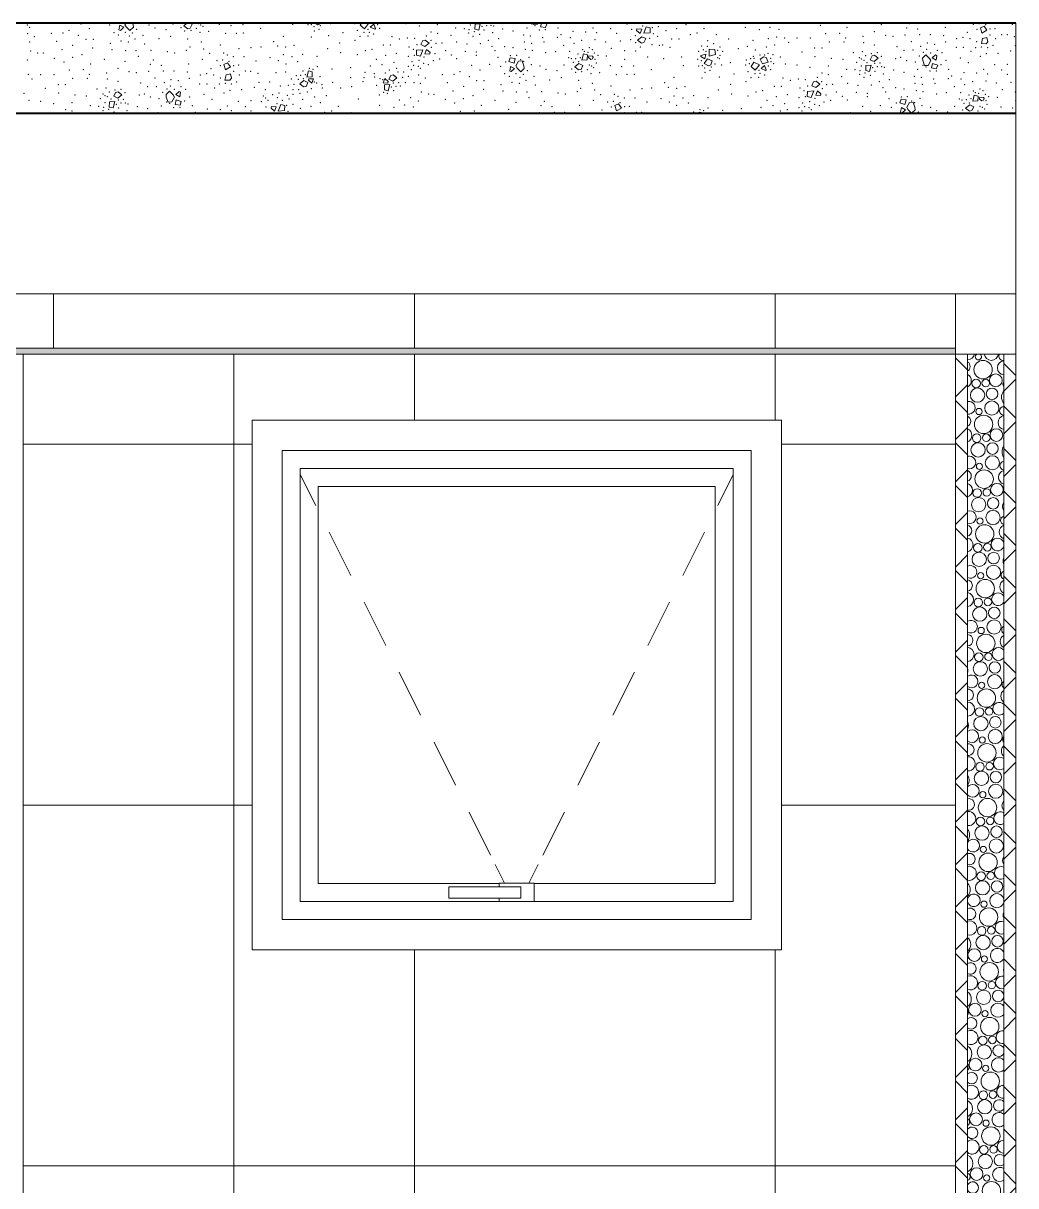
# Model space of a CAD drawing. Header units: metres. Extents: x -1.4 to 64, y -2.2 to 1.7.
# Drawn here: x 19.855 to 21.506, y -0.219 to 1.713 of the extents above; entities that cross this region are included whole.
import ezdxf

# ---------------------------------------------------------------- set-up
doc = ezdxf.new("R2010")
doc.units = ezdxf.units.M
doc.header["$MEASUREMENT"] = 0
for name, color, linetype in [('FORRO.EXEC', 7, 'Continuous'), ('LAJES.EST', 7, 'Continuous'), ('PAREDE CONSTRUIR', 7, 'Continuous')]:
    doc.layers.add(name, color=color, linetype=linetype)
for name, color, linetype, lineweight in [('FORRO.EXEC_Caneta_No__241', 7, 'Continuous', 13), ('LAJES.EST_Caneta_No__1', 7, 'Continuous', 40), ('LAJES.EST_Caneta_No__241', 7, 'Continuous', 13), ('PAREDE CONSTRUIR_Caneta_No__241', 7, 'Continuous', 13), ('PAREDE CONSTRUIR_Caneta_No__83', 84, 'Continuous', 0)]:
    doc.layers.add(name, color=color, linetype=linetype, lineweight=lineweight)
for name, color, linetype, lineweight, true_color in [('Janelas Archicad_Caneta_No__9', 7, 'Continuous', 9, 0x020202), ('Janelas Archicad_Caneta_No__97', 7, 'Continuous', 13, 0x6b6b6b), ('LAJES.EST_Caneta_No__97', 7, 'Continuous', 13, 0x6b6b6b), ('PAREDE CONSTRUIR_Caneta_No__96', 7, 'Continuous', 0, 0xb6b6b6), ('PAREDE CONSTRUIR_Caneta_No__97', 7, 'Continuous', 13, 0x6b6b6b)]:
    doc.layers.add(name, color=color, linetype=linetype, lineweight=lineweight, true_color=true_color)
pattern_1 = [(45, (80.26927, -1.986855), (-0.03535534, 0.03535534), []), (135, (80.26927, -1.986855), (0.03535534, 0.03535534), [])]

# ---------------------------------------------------------------- blocks, each defined once
blk = doc.blocks.new('*X62', base_point=(80.2693, -1.9869))
at = {"layer": 'LAJES.EST_Caneta_No__241', "color": 7, "linetype": 'Continuous', "lineweight": 13}
for p, q in [((20.0144, 1.7023), (20.0158, 1.7101)), ((20.0169, 1.7013), (20.0144, 1.7023)), ((20.0158, 1.7101), (20.0224, 1.7064)), ((20.0224, 1.7064), (20.0169, 1.7013)), ((20.0259, 1.7131), (20.0245, 1.7107)), ((20.0267, 1.7072), (20.0245, 1.7107)), ((20.0328, 1.7009), (20.0267, 1.7072)), ((20.0386, 1.7065), (20.0328, 1.7009)), ((20.0381, 1.7107), (20.0372, 1.7131)), ((20.0381, 1.7107), (20.0386, 1.7065)), ((20.1275, 1.7131), (20.1226, 1.7091)), ((20.1289, 1.7041), (20.1226, 1.7091)), ((20.133, 1.7051), (20.1289, 1.7041)), ((20.1325, 1.7131), (20.136, 1.7115)), ((20.136, 1.7115), (20.133, 1.7051)), ((20.3449, 1.7107), (20.3406, 1.7131)), ((20.3488, 1.7124), (20.3449, 1.7107)), ((20.3491, 1.7131), (20.3488, 1.7124)), ((20.4156, 1.7101), (20.4175, 1.7131)), ((20.4156, 1.7101), (20.4227, 1.7037)), ((20.4296, 1.7127), (20.4227, 1.7037)), ((20.4287, 1.7131), (20.4296, 1.7127)), ((20.4323, 1.7067), (20.4382, 1.7114)), ((20.4399, 1.7034), (20.4323, 1.7067)), ((20.4382, 1.7114), (20.4409, 1.7044)), ((20.4409, 1.7044), (20.4399, 1.7034)), ((20.6063, 1.7031), (20.6066, 1.7115)), ((20.6063, 1.7031), (20.6128, 1.7017)), ((20.6066, 1.7115), (20.6153, 1.712)), ((20.6153, 1.712), (20.6128, 1.7017)), ((20.7033, 1.7131), (20.704, 1.7113)), ((20.704, 1.7113), (20.71, 1.7116)), ((20.71, 1.7116), (20.7109, 1.7131)), ((20.7155, 1.7074), (20.7171, 1.7131)), ((20.7237, 1.706), (20.7155, 1.7074)), ((20.7233, 1.7131), (20.726, 1.7122)), ((20.7237, 1.706), (20.726, 1.7122)), ((20.8752, 1.701), (20.8758, 1.7037)), ((20.881, 1.6963), (20.8752, 1.701)), ((20.8758, 1.7037), (20.8838, 1.7033)), ((20.8838, 1.7033), (20.881, 1.6963)), ((20.8871, 1.6964), (20.8913, 1.707)), ((20.8978, 1.7056), (20.8913, 1.707)), ((20.8978, 1.7056), (20.8975, 1.6973)), ((21.4528, 1.7082), (21.4467, 1.7054)), ((21.4494, 1.6965), (21.4467, 1.7054)), ((21.4575, 1.7014), (21.4494, 1.6965)), ((21.4528, 1.7082), (21.4575, 1.7014)), ((20.5165, 1.6779), (20.5196, 1.6843)), ((20.5196, 1.6843), (20.5237, 1.6853)), ((20.5237, 1.6853), (20.53, 1.6803)), ((20.8837, 1.6908), (20.8769, 1.6853)), ((20.8833, 1.6803), (20.8769, 1.6853)), ((20.8874, 1.6813), (20.8833, 1.6803)), ((20.8837, 1.6908), (20.8904, 1.6877)), ((20.8975, 1.6973), (20.8871, 1.6964)), ((20.8904, 1.6877), (20.8874, 1.6813)), ((21.4504, 1.6879), (21.4484, 1.6794)), ((21.4504, 1.6879), (21.4577, 1.6894)), ((21.4591, 1.6825), (21.4564, 1.6792)), ((21.4577, 1.6894), (21.4591, 1.6825)), ((20.5091, 1.6599), (20.5094, 1.6682)), ((20.5094, 1.6682), (20.5199, 1.6692)), ((20.5199, 1.6692), (20.5156, 1.6585)), ((20.5232, 1.6747), (20.5165, 1.6779)), ((20.5231, 1.6622), (20.526, 1.6693)), ((20.5311, 1.6619), (20.5231, 1.6622)), ((20.5232, 1.6747), (20.53, 1.6803)), ((20.526, 1.6693), (20.5318, 1.6645)), ((20.5318, 1.6645), (20.5311, 1.6619)), ((20.7842, 1.652), (20.7868, 1.6623)), ((20.7933, 1.6608), (20.7868, 1.6623)), ((20.996, 1.6586), (20.9956, 1.67)), ((21.0051, 1.6695), (20.9956, 1.67)), ((21.0051, 1.6695), (21.0061, 1.6612)), ((21.4564, 1.6792), (21.4484, 1.6794)), ((20.1952, 1.6476), (20.1891, 1.6448)), ((20.1919, 1.6359), (20.1891, 1.6448)), ((20.1952, 1.6476), (20.1999, 1.6408)), ((20.5091, 1.6599), (20.5156, 1.6585)), ((20.6652, 1.6557), (20.6629, 1.6495)), ((20.6714, 1.6466), (20.6629, 1.6495)), ((20.6652, 1.6557), (20.6734, 1.6543)), ((20.6734, 1.6543), (20.6714, 1.6466)), ((20.6789, 1.6501), (20.6743, 1.6421)), ((20.6849, 1.6504), (20.6789, 1.6501)), ((20.6879, 1.6421), (20.6849, 1.6504)), ((20.7792, 1.6461), (20.7724, 1.6405)), ((20.7792, 1.6461), (20.7859, 1.6429)), ((20.7859, 1.6429), (20.7828, 1.6365)), ((20.7929, 1.6525), (20.7842, 1.652)), ((20.7933, 1.6608), (20.7929, 1.6525)), ((20.7951, 1.6562), (20.7958, 1.6588)), ((20.7992, 1.6528), (20.7951, 1.6562)), ((20.7958, 1.6588), (20.8021, 1.6585)), ((20.7992, 1.6528), (20.8019, 1.6539)), ((20.8031, 1.6569), (20.8019, 1.6539)), ((20.8031, 1.6569), (20.8021, 1.6585)), ((20.9819, 1.658), (20.982, 1.6593)), ((20.9884, 1.6542), (20.9819, 1.658)), ((20.982, 1.6593), (20.9901, 1.6616)), ((20.9931, 1.6539), (20.9877, 1.6461)), ((20.9948, 1.6421), (20.9877, 1.6461)), ((20.9901, 1.6616), (20.9884, 1.6542)), ((20.9931, 1.6539), (21.0007, 1.6505)), ((20.9986, 1.6438), (20.9948, 1.6421)), ((21.0061, 1.6612), (20.996, 1.6586)), ((21.0007, 1.6505), (20.9986, 1.6438)), ((21.0654, 1.6415), (21.0699, 1.6486)), ((21.0699, 1.6486), (21.0794, 1.6441)), ((21.0794, 1.6441), (21.0725, 1.6351)), ((21.0808, 1.6534), (21.0867, 1.6574)), ((21.0846, 1.6459), (21.0808, 1.6534)), ((21.0821, 1.6381), (21.088, 1.6428)), ((21.0846, 1.6459), (21.0937, 1.6487)), ((21.0867, 1.6574), (21.0907, 1.6562)), ((21.088, 1.6428), (21.0907, 1.6358)), ((21.0907, 1.6562), (21.0937, 1.6487)), ((21.2561, 1.6345), (21.2565, 1.6429)), ((21.2565, 1.6429), (21.2652, 1.6434)), ((21.2652, 1.6434), (21.2626, 1.6331)), ((21.2635, 1.6525), (21.2666, 1.6589)), ((21.2702, 1.6493), (21.2635, 1.6525)), ((21.2666, 1.6589), (21.2707, 1.6599)), ((21.2702, 1.6493), (21.277, 1.6549)), ((21.2707, 1.6599), (21.277, 1.6549)), ((21.3504, 1.6552), (21.3562, 1.6608)), ((21.3508, 1.651), (21.3504, 1.6552)), ((21.3508, 1.651), (21.3538, 1.6427)), ((21.3538, 1.6427), (21.3598, 1.643)), ((21.3562, 1.6608), (21.3623, 1.6545)), ((21.3598, 1.643), (21.3644, 1.651)), ((21.3623, 1.6545), (21.3644, 1.651)), ((21.3653, 1.6388), (21.3674, 1.6465)), ((21.3665, 1.6554), (21.372, 1.6605)), ((21.3731, 1.6516), (21.3665, 1.6554)), ((21.3674, 1.6465), (21.3758, 1.6436)), ((21.372, 1.6605), (21.3746, 1.6594)), ((21.3746, 1.6594), (21.3731, 1.6516)), ((21.3735, 1.6374), (21.3758, 1.6436)), ((20.1929, 1.6273), (20.1908, 1.6188)), ((20.1999, 1.6408), (20.1919, 1.6359)), ((20.1929, 1.6273), (20.2001, 1.6288)), ((20.2001, 1.6288), (20.2015, 1.6219)), ((20.3269, 1.6237), (20.3295, 1.634)), ((20.3356, 1.6243), (20.3269, 1.6237)), ((20.336, 1.6326), (20.3295, 1.634)), ((20.336, 1.6326), (20.3356, 1.6243)), ((20.4632, 1.6202), (20.4663, 1.6265)), ((20.4663, 1.6265), (20.4704, 1.6276)), ((20.4704, 1.6276), (20.4767, 1.6226)), ((20.6642, 1.6337), (20.6656, 1.6415)), ((20.6667, 1.6327), (20.6642, 1.6337)), ((20.6656, 1.6415), (20.6722, 1.6378)), ((20.6722, 1.6378), (20.6667, 1.6327)), ((20.6765, 1.6386), (20.6743, 1.6421)), ((20.6826, 1.6323), (20.6765, 1.6386)), ((20.6884, 1.6379), (20.6826, 1.6323)), ((20.6879, 1.6421), (20.6884, 1.6379)), ((20.7787, 1.6355), (20.7724, 1.6405)), ((20.7828, 1.6365), (20.7787, 1.6355)), ((21.0654, 1.6415), (21.0725, 1.6351)), ((21.0897, 1.6348), (21.0821, 1.6381)), ((21.0907, 1.6358), (21.0897, 1.6348)), ((21.2561, 1.6345), (21.2626, 1.6331)), ((21.3735, 1.6374), (21.3653, 1.6388)), ((20.1989, 1.6186), (20.1908, 1.6188)), ((20.2015, 1.6219), (20.1989, 1.6186)), ((20.3219, 1.6178), (20.3151, 1.6122)), ((20.3214, 1.6072), (20.3151, 1.6122)), ((20.3255, 1.6082), (20.3214, 1.6072)), ((20.3219, 1.6178), (20.3286, 1.6146)), ((20.3286, 1.6146), (20.3255, 1.6082)), ((20.3295, 1.6184), (20.3302, 1.621)), ((20.3353, 1.6137), (20.3295, 1.6184)), ((20.3302, 1.621), (20.3381, 1.6207)), ((20.3381, 1.6207), (20.3353, 1.6137)), ((20.4537, 1.6141), (20.4565, 1.6211)), ((20.4616, 1.6137), (20.4537, 1.6141)), ((20.4558, 1.6022), (20.4562, 1.6105)), ((20.4562, 1.6105), (20.4649, 1.6111)), ((20.4565, 1.6211), (20.4623, 1.6164)), ((20.4623, 1.6164), (20.4616, 1.6137)), ((20.4649, 1.6111), (20.4623, 1.6008)), ((20.4699, 1.617), (20.4632, 1.6202)), ((20.4699, 1.617), (20.4767, 1.6226)), ((21.1663, 1.6093), (21.1694, 1.6157)), ((21.173, 1.6061), (21.1663, 1.6093)), ((21.1694, 1.6157), (21.1735, 1.6167)), ((21.173, 1.6061), (21.1798, 1.6117)), ((21.1735, 1.6167), (21.1798, 1.6117)), ((20.0059, 1.5919), (20.009, 1.5983)), ((20.0126, 1.5887), (20.0059, 1.5919)), ((20.009, 1.5983), (20.0131, 1.5993)), ((20.0126, 1.5887), (20.0194, 1.5943)), ((20.0131, 1.5993), (20.0194, 1.5943)), ((20.0928, 1.5946), (20.0986, 1.6002)), ((20.0932, 1.5905), (20.0928, 1.5946)), ((20.0932, 1.5905), (20.0962, 1.5821)), ((20.0986, 1.6002), (20.1047, 1.5939)), ((20.1022, 1.5824), (20.1068, 1.5904)), ((20.1047, 1.5939), (20.1068, 1.5904)), ((20.1077, 1.5782), (20.1098, 1.5859)), ((20.109, 1.5948), (20.1145, 1.5999)), ((20.1155, 1.591), (20.109, 1.5948)), ((20.1098, 1.5859), (20.1182, 1.583)), ((20.1145, 1.5999), (20.117, 1.5988)), ((20.117, 1.5988), (20.1155, 1.591)), ((20.4558, 1.6022), (20.4623, 1.6008)), ((21.1589, 1.5913), (21.1592, 1.5996)), ((21.1589, 1.5913), (21.1654, 1.5899)), ((21.1592, 1.5996), (21.1697, 1.6006)), ((21.1697, 1.6006), (21.1654, 1.5899)), ((21.173, 1.5936), (21.1758, 1.6007)), ((21.1809, 1.5933), (21.173, 1.5936)), ((21.1758, 1.6007), (21.1816, 1.5959)), ((21.1816, 1.5959), (21.1809, 1.5933)), ((21.315, 1.5871), (21.3128, 1.5809)), ((21.315, 1.5871), (21.3232, 1.5857)), ((21.3232, 1.5857), (21.3212, 1.578)), ((21.434, 1.5834), (21.4366, 1.5937)), ((21.4431, 1.5922), (21.4366, 1.5937)), ((21.4431, 1.5922), (21.4427, 1.5839)), ((21.4449, 1.5876), (21.4456, 1.5902)), ((21.449, 1.5842), (21.4449, 1.5876)), ((21.4456, 1.5902), (21.4519, 1.5899)), ((21.449, 1.5842), (21.4517, 1.5853)), ((21.453, 1.5883), (21.4517, 1.5853)), ((21.453, 1.5883), (21.4519, 1.5899)), ((19.9985, 1.5739), (19.9989, 1.5823)), ((19.9985, 1.5739), (20.005, 1.5725)), ((19.9989, 1.5823), (20.0076, 1.5828)), ((20.0076, 1.5828), (20.005, 1.5725)), ((20.0962, 1.5821), (20.1022, 1.5824)), ((20.116, 1.5768), (20.1077, 1.5782)), ((20.116, 1.5768), (20.1182, 1.583)), ((20.2674, 1.5719), (20.2681, 1.5745)), ((20.2732, 1.5671), (20.2674, 1.5719)), ((20.2681, 1.5745), (20.276, 1.5741)), ((20.276, 1.5741), (20.2732, 1.5671)), ((20.2793, 1.5672), (20.2836, 1.5779)), ((20.2897, 1.5681), (20.2793, 1.5672)), ((20.2901, 1.5764), (20.2836, 1.5779)), ((20.2901, 1.5764), (20.2897, 1.5681)), ((20.845, 1.579), (20.839, 1.5762)), ((20.8417, 1.5673), (20.839, 1.5762)), ((20.8498, 1.5722), (20.8417, 1.5673)), ((20.845, 1.579), (20.8498, 1.5722)), ((20.9787, 1.5631), (20.9793, 1.5654)), ((20.9858, 1.564), (20.9793, 1.5654)), ((21.3212, 1.578), (21.3128, 1.5809)), ((21.314, 1.5651), (21.3155, 1.5729)), ((21.3155, 1.5729), (21.322, 1.5692)), ((21.322, 1.5692), (21.3165, 1.5641)), ((21.3288, 1.5815), (21.3242, 1.5735)), ((21.3263, 1.57), (21.3242, 1.5735)), ((21.3324, 1.5637), (21.3263, 1.57)), ((21.3348, 1.5818), (21.3288, 1.5815)), ((21.3382, 1.5693), (21.3324, 1.5637)), ((21.3377, 1.5735), (21.3348, 1.5818)), ((21.3377, 1.5735), (21.3382, 1.5693)), ((21.429, 1.5775), (21.4222, 1.5719)), ((21.4285, 1.5669), (21.4222, 1.5719)), ((21.4326, 1.5679), (21.4285, 1.5669)), ((21.429, 1.5775), (21.4357, 1.5743)), ((21.4357, 1.5743), (21.4326, 1.5679)), ((21.4427, 1.5839), (21.434, 1.5834)), ((20.9858, 1.564), (20.9857, 1.5631)), ((21.3165, 1.5641), (21.314, 1.5651))]:
    blk.add_line(p, q, dxfattribs=at)
for p in [(19.8622, 1.7101), (19.866, 1.7066), (19.8792, 1.7131), (19.9316, 1.7015), (19.9514, 1.712), (19.965, 1.7041), (19.9993, 1.7104), (20.0439, 1.7029), (20.0503, 1.7131), (20.0646, 1.7105), (20.0747, 1.7053), (20.0928, 1.7027), (20.1044, 1.7121), (20.1175, 1.7059), (20.1343, 1.7014), (20.1434, 1.7045), (20.1465, 1.7125), (20.1506, 1.7105), (20.154, 1.708), (20.1815, 1.7111), (20.2008, 1.7094), (20.2207, 1.7108), (20.2501, 1.7048), (20.3031, 1.7115), (20.3287, 1.7107), (20.3346, 1.711), (20.3387, 1.7072), (20.3473, 1.7033), (20.3495, 1.7092), (20.3667, 1.7123), (20.4065, 1.7123), (20.4108, 1.7015), (20.4287, 1.7032), (20.4446, 1.7107), (20.448, 1.7045), (20.492, 1.7124), (20.5137, 1.7086), (20.5441, 1.7106), (20.5746, 1.7053), (20.5887, 1.7044), (20.5966, 1.7027), (20.5989, 1.7105), (20.618, 1.7078), (20.6217, 1.7017), (20.6258, 1.7094), (20.633, 1.7098), (20.6374, 1.7083), (20.6526, 1.7038), (20.6927, 1.705), (20.7014, 1.7117), (20.7064, 1.7092), (20.7133, 1.7021), (20.7236, 1.7025), (20.7316, 1.7129), (20.7442, 1.7051), (20.8025, 1.705), (20.8209, 1.7128), (20.8323, 1.7039), (20.859, 1.712), (20.867, 1.7032), (20.8853, 1.7087), (20.9013, 1.706), (20.9115, 1.7076), (20.9238, 1.7007), (20.9418, 1.7042), (20.9571, 1.7106), (20.987, 1.704), (21.0557, 1.7061), (21.0794, 1.7025), (21.0972, 1.7063), (21.1118, 1.7032), (21.1198, 1.7129), (21.1806, 1.7095), (21.2249, 1.7061), (21.2823, 1.7106), (21.3242, 1.7052), (21.3293, 1.7126), (21.3424, 1.7038), (21.3882, 1.7061), (21.435, 1.7114), (21.4409, 1.7031), (21.4444, 1.7126), (21.4553, 1.7106), (21.4628, 1.7035), (21.4709, 1.7044), (21.5001, 1.7112), (19.8628, 1.6958), (19.866, 1.6821), (19.8739, 1.6908), (19.9021, 1.6962), (19.9107, 1.6832), (19.9215, 1.6969), (19.947, 1.6931), (19.9597, 1.6864), (19.9718, 1.6865), (20.0061, 1.6977), (20.0137, 1.6934), (20.018, 1.6835), (20.0249, 1.6978), (20.0302, 1.6817), (20.0316, 1.6921), (20.0369, 1.6971), (20.0412, 1.6869), (20.0545, 1.6933), (20.0809, 1.6876), (20.1003, 1.6915), (20.124, 1.7), (20.1289, 1.6868), (20.1493, 1.6979), (20.1515, 1.6818), (20.1639, 1.6995), (20.1917, 1.6963), (20.2094, 1.6966), (20.2213, 1.6967), (20.2718, 1.6827), (20.2877, 1.6916), (20.3343, 1.6905), (20.3391, 1.7002), (20.3631, 1.6924), (20.3871, 1.6976), (20.4072, 1.6848), (20.4155, 1.6912), (20.4221, 1.6982), (20.4284, 1.6917), (20.4306, 1.6983), (20.4381, 1.6955), (20.4687, 1.6908), (20.4809, 1.6868), (20.494, 1.6888), (20.5061, 1.6881), (20.5256, 1.6918), (20.5332, 1.6849), (20.5335, 1.6988), (20.5443, 1.6963), (20.5664, 1.6928), (20.5761, 1.6817), (20.596, 1.697), (20.6032, 1.6916), (20.6053, 1.699), (20.614, 1.6949), (20.6286, 1.6845), (20.6357, 1.6973), (20.6458, 1.6877), (20.6698, 1.7001), (20.6874, 1.6937), (20.6883, 1.6817), (20.6987, 1.6921), (20.7192, 1.6891), (20.7213, 1.6818), (20.7436, 1.6895), (20.7494, 1.6943), (20.7648, 1.6892), (20.7695, 1.6996), (20.784, 1.6847), (20.7907, 1.6988), (20.8062, 1.6856), (20.8089, 1.6973), (20.8235, 1.6822), (20.842, 1.6966), (20.848, 1.6836), (20.8654, 1.6858), (20.8729, 1.6926), (20.897, 1.688), (20.903, 1.6958), (20.91, 1.6916), (20.9337, 1.6872), (20.9454, 1.6871), (20.9645, 1.6943), (20.9757, 1.6967), (20.9933, 1.6842), (21.0079, 1.6939), (21.0282, 1.6871), (21.0688, 1.685), (21.094, 1.6875), (21.1078, 1.6902), (21.1213, 1.6887), (21.1418, 1.6885), (21.1641, 1.6885), (21.1897, 1.6958), (21.1954, 1.6822), (21.2129, 1.6966), (21.2198, 1.6822), (21.2228, 1.6889), (21.2515, 1.6913), (21.2703, 1.699), (21.289, 1.6932), (21.3012, 1.6914), (21.3214, 1.6936), (21.3318, 1.6828), (21.346, 1.6944), (21.3634, 1.6944), (21.3858, 1.6927), (21.3891, 1.682), (21.4073, 1.6875), (21.4179, 1.6899), (21.4252, 1.6983), (21.4296, 1.6876), (21.4407, 1.6828), (21.4627, 1.6936), (21.4721, 1.6876), (21.4822, 1.6943), (21.4913, 1.6939), (21.5033, 1.6907), (19.8676, 1.6672), (19.8796, 1.6639), (19.8887, 1.6636), (19.9199, 1.6692), (19.9376, 1.6767), (19.971, 1.6719), (19.9999, 1.6798), (20.0031, 1.669), (20.0255, 1.6673), (20.043, 1.6673), (20.0571, 1.6789), (20.0676, 1.6681), (20.0948, 1.6658), (20.107, 1.6639), (20.1268, 1.6681), (20.1325, 1.6738), (20.1555, 1.6706), (20.1653, 1.6629), (20.1829, 1.6772), (20.1886, 1.6637), (20.2142, 1.6709), (20.2343, 1.6728), (20.2504, 1.6739), (20.2783, 1.6752), (20.2917, 1.6738), (20.3055, 1.6765), (20.3614, 1.6708), (20.3817, 1.6802), (20.3833, 1.6643), (20.4239, 1.6673), (20.4351, 1.6697), (20.4541, 1.6768), (20.4659, 1.6768), (20.4758, 1.6633), (20.4969, 1.6739), (20.5039, 1.6697), (20.51, 1.6775), (20.5341, 1.6729), (20.54, 1.6624), (20.5416, 1.6798), (20.5515, 1.6803), (20.5576, 1.6673), (20.5906, 1.6667), (20.5933, 1.6784), (20.6089, 1.6651), (20.6155, 1.6793), (20.6348, 1.6748), (20.6396, 1.6674), (20.656, 1.6744), (20.6698, 1.6726), (20.6903, 1.6697), (20.7007, 1.68), (20.7016, 1.668), (20.7241, 1.6644), (20.7405, 1.6661), (20.7537, 1.6763), (20.7639, 1.6666), (20.7709, 1.6795), (20.7778, 1.6623), (20.7855, 1.6691), (20.7883, 1.6665), (20.7943, 1.665), (20.7964, 1.6723), (20.8015, 1.6693), (20.8051, 1.6636), (20.8332, 1.6712), (20.8553, 1.6677), (20.8735, 1.6668), (20.8738, 1.6807), (20.8813, 1.6737), (20.9008, 1.6775), (20.9129, 1.6767), (20.9187, 1.6772), (20.9309, 1.6731), (20.9785, 1.6666), (20.9836, 1.6756), (20.9861, 1.6692), (20.9906, 1.6665), (20.9926, 1.6746), (21.0034, 1.6792), (21.0102, 1.668), (21.0136, 1.6735), (21.018, 1.6663), (21.0445, 1.6709), (21.059, 1.6747), (21.0728, 1.6687), (21.0907, 1.6739), (21.0935, 1.6634), (21.1049, 1.6769), (21.1278, 1.6812), (21.1499, 1.6653), (21.1712, 1.6718), (21.1832, 1.6719), (21.2357, 1.6644), (21.2503, 1.6661), (21.2528, 1.6811), (21.2653, 1.6626), (21.2707, 1.6772), (21.2755, 1.664), (21.3081, 1.6741), (21.3199, 1.6681), (21.3345, 1.6684), (21.3477, 1.6749), (21.352, 1.6646), (21.3574, 1.6696), (21.3588, 1.6801), (21.364, 1.6639), (21.371, 1.6782), (21.3752, 1.6683), (21.3829, 1.6641), (21.4065, 1.6729), (21.4186, 1.673), (21.4313, 1.6663), (21.4389, 1.6728), (21.4486, 1.6738), (21.4568, 1.6625), (21.4589, 1.6728), (21.4676, 1.6763), (21.4762, 1.6633), (21.497, 1.667), (21.5049, 1.6758), (19.8622, 1.6523), (19.9073, 1.6551), (19.923, 1.6489), (19.9374, 1.6564), (19.9531, 1.6611), (19.9673, 1.6455), (19.9901, 1.6534), (20.0247, 1.6501), (20.0466, 1.658), (20.0666, 1.6446), (20.0717, 1.652), (20.0848, 1.6432), (20.1306, 1.6455), (20.1534, 1.6534), (20.1774, 1.6508), (20.1869, 1.652), (20.1947, 1.6605), (20.1977, 1.65), (20.2048, 1.6574), (20.2053, 1.6429), (20.2134, 1.6438), (20.2225, 1.6577), (20.2425, 1.6506), (20.2658, 1.6561), (20.2797, 1.6511), (20.2878, 1.6607), (20.2922, 1.6455), (20.3024, 1.6577), (20.3114, 1.6491), (20.3202, 1.6614), (20.3438, 1.6579), (20.4106, 1.6607), (20.4424, 1.6534), (20.4521, 1.6445), (20.4577, 1.6598), (20.4717, 1.6481), (20.4955, 1.6579), (20.5017, 1.6494), (20.5047, 1.6431), (20.5057, 1.6596), (20.5131, 1.6514), (20.5214, 1.6467), (20.5217, 1.6569), (20.529, 1.6445), (20.537, 1.6511), (20.5479, 1.6535), (20.5673, 1.6601), (20.5758, 1.6544), (20.6012, 1.6434), (20.6088, 1.6599), (20.6308, 1.6448), (20.6448, 1.6566), (20.6573, 1.6489), (20.6653, 1.6592), (20.6757, 1.6596), (20.6826, 1.6525), (20.6875, 1.65), (20.6963, 1.6567), (20.7001, 1.6445), (20.7542, 1.6435), (20.7622, 1.6557), (20.7666, 1.6542), (20.7698, 1.6484), (20.7738, 1.6545), (20.7786, 1.6491), (20.7816, 1.6562), (20.7964, 1.6439), (20.8062, 1.6529), (20.808, 1.6471), (20.8109, 1.6596), (20.825, 1.6587), (20.8554, 1.6534), (20.8933, 1.6569), (20.9201, 1.6545), (20.95, 1.6568), (20.9529, 1.6429), (20.9765, 1.6534), (20.983, 1.6507), (21.0053, 1.6455), (21.0098, 1.6561), (21.0128, 1.6542), (21.0139, 1.6599), (21.0166, 1.6437), (21.031, 1.6477), (21.0563, 1.6437), (21.0574, 1.6521), (21.0624, 1.6458), (21.0646, 1.6544), (21.0691, 1.6582), (21.0702, 1.6548), (21.0804, 1.6602), (21.0881, 1.6602), (21.0978, 1.655), (21.0985, 1.6494), (21.1018, 1.6607), (21.1033, 1.646), (21.1143, 1.6572), (21.1223, 1.6454), (21.1418, 1.6438), (21.1718, 1.6577), (21.1988, 1.6546), (21.2181, 1.6529), (21.2413, 1.6483), (21.2456, 1.656), (21.249, 1.6535), (21.253, 1.6515), (21.2562, 1.6595), (21.2585, 1.6476), (21.2708, 1.6463), (21.2796, 1.647), (21.2821, 1.6581), (21.3058, 1.6542), (21.3143, 1.6564), (21.3243, 1.6512), (21.3387, 1.6486), (21.345, 1.6589), (21.3512, 1.6431), (21.3814, 1.6443), (21.3897, 1.6513), (21.4133, 1.6554), (21.4269, 1.6474), (21.4467, 1.6579), (21.4707, 1.6442), (21.4917, 1.6448), (19.8637, 1.6281), (19.8842, 1.6279), (19.9065, 1.6279), (19.9321, 1.6352), (19.9554, 1.636), (19.9652, 1.6283), (19.9939, 1.6307), (20.0127, 1.6384), (20.0314, 1.6326), (20.0436, 1.6308), (20.0638, 1.633), (20.0884, 1.6338), (20.1059, 1.6338), (20.1282, 1.6321), (20.1497, 1.6269), (20.1603, 1.6293), (20.1676, 1.6377), (20.1721, 1.627), (20.1833, 1.6425), (20.2051, 1.6331), (20.2146, 1.627), (20.2247, 1.6337), (20.2337, 1.6334), (20.2457, 1.6301), (20.2757, 1.6312), (20.2918, 1.632), (20.3093, 1.6259), (20.3165, 1.6263), (20.3205, 1.634), (20.3243, 1.6279), (20.331, 1.6383), (20.337, 1.6367), (20.3442, 1.6411), (20.3489, 1.6246), (20.3686, 1.6372), (20.3997, 1.6395), (20.4236, 1.6318), (20.4324, 1.6419), (20.439, 1.6293), (20.4399, 1.6238), (20.4576, 1.6304), (20.4641, 1.6357), (20.4761, 1.6382), (20.4783, 1.632), (20.488, 1.6322), (20.4955, 1.6414), (20.4957, 1.625), (20.5005, 1.6358), (20.512, 1.6415), (20.5126, 1.6272), (20.5158, 1.638), (20.5519, 1.6276), (20.5713, 1.6283), (20.5814, 1.6329), (20.5968, 1.6245), (20.6148, 1.6355), (20.6491, 1.6418), (20.6559, 1.6291), (20.6635, 1.6248), (20.6747, 1.6292), (20.6814, 1.6235), (20.6867, 1.6285), (20.6937, 1.6343), (20.7043, 1.6247), (20.7144, 1.6419), (20.7245, 1.6367), (20.7426, 1.6341), (20.7673, 1.6373), (20.7738, 1.6314), (20.7841, 1.6328), (20.7932, 1.6359), (20.7991, 1.6293), (20.8004, 1.6419), (20.8038, 1.6394), (20.8137, 1.6309), (20.8313, 1.6425), (20.8415, 1.6277), (20.8506, 1.6408), (20.8592, 1.6281), (20.8705, 1.6422), (20.8712, 1.6281), (20.8999, 1.6362), (20.9785, 1.6421), (20.9844, 1.6424), (20.9885, 1.6386), (20.9889, 1.6316), (20.9971, 1.6347), (20.9993, 1.6406), (21.0129, 1.6238), (21.0369, 1.629), (21.0606, 1.6329), (21.0719, 1.6296), (21.0785, 1.6346), (21.0804, 1.6298), (21.0879, 1.6269), (21.0944, 1.6421), (21.0978, 1.6359), (21.1635, 1.64), (21.1833, 1.6302), (21.1939, 1.642), (21.1941, 1.6277), (21.2162, 1.6242), (21.2244, 1.6367), (21.2385, 1.6358), (21.2458, 1.6284), (21.2464, 1.6341), (21.2487, 1.6419), (21.2551, 1.6304), (21.2638, 1.6263), (21.2678, 1.6392), (21.2716, 1.6331), (21.2756, 1.6408), (21.2828, 1.6412), (21.2855, 1.6287), (21.2872, 1.6397), (21.3024, 1.6352), (21.3196, 1.6315), (21.3372, 1.6251), (21.3425, 1.6364), (21.3485, 1.6235), (21.3562, 1.6406), (21.3631, 1.6335), (21.3734, 1.6339), (21.394, 1.6365), (21.3992, 1.6257), (21.4193, 1.631), (21.4405, 1.6302), (21.4523, 1.6364), (21.4588, 1.6287), (21.4821, 1.6353), (21.4918, 1.628), (19.8702, 1.6207), (19.8923, 1.6047), (19.9136, 1.6112), (19.9256, 1.6113), (19.9378, 1.6216), (19.9622, 1.6216), (19.9927, 1.6055), (19.9952, 1.6205), (20.0131, 1.6166), (20.0505, 1.6136), (20.0623, 1.6075), (20.0742, 1.6223), (20.0769, 1.6078), (20.0901, 1.6143), (20.0944, 1.604), (20.0998, 1.609), (20.1012, 1.6195), (20.1134, 1.6176), (20.1177, 1.6077), (20.1315, 1.6214), (20.1489, 1.6123), (20.161, 1.6124), (20.1737, 1.6057), (20.1813, 1.6122), (20.1831, 1.6222), (20.1911, 1.6132), (20.2013, 1.6122), (20.21, 1.6157), (20.2394, 1.6064), (20.2473, 1.6152), (20.2653, 1.6156), (20.283, 1.6088), (20.2961, 1.6097), (20.3009, 1.6205), (20.3054, 1.6117), (20.3125, 1.6201), (20.3213, 1.6208), (20.3342, 1.6043), (20.3391, 1.6156), (20.3431, 1.6137), (20.3519, 1.611), (20.3528, 1.6055), (20.3698, 1.6152), (20.3829, 1.6056), (20.3999, 1.6225), (20.4013, 1.6078), (20.4201, 1.616), (20.4221, 1.6229), (20.4429, 1.6102), (20.4487, 1.6211), (20.4527, 1.6192), (20.4675, 1.6069), (20.4705, 1.614), (20.4753, 1.6085), (20.4793, 1.6146), (20.4825, 1.6088), (20.4864, 1.6231), (20.4909, 1.6143), (20.5052, 1.6146), (20.5158, 1.6135), (20.5237, 1.6222), (20.5605, 1.6146), (20.5874, 1.6081), (20.6095, 1.6178), (20.6216, 1.6179), (20.6497, 1.6112), (20.6678, 1.6149), (20.68, 1.6131), (20.691, 1.6183), (20.707, 1.6103), (20.7307, 1.619), (20.7501, 1.6229), (20.7787, 1.6182), (20.7823, 1.6052), (20.8013, 1.6132), (20.8327, 1.6086), (20.8842, 1.6042), (20.9002, 1.6053), (20.9216, 1.6141), (20.9281, 1.6066), (20.9375, 1.623), (20.9415, 1.6052), (20.9554, 1.6079), (20.9841, 1.6219), (21.0315, 1.6116), (21.057, 1.6162), (21.0653, 1.6226), (21.0782, 1.6231), (21.1039, 1.6082), (21.1157, 1.6082), (21.1185, 1.6222), (21.1307, 1.6182), (21.1438, 1.6202), (21.1467, 1.6053), (21.1559, 1.6195), (21.1598, 1.6089), (21.1754, 1.6232), (21.183, 1.6163), (21.1839, 1.6043), (21.1914, 1.6112), (21.2013, 1.6117), (21.2259, 1.6131), (21.2431, 1.6098), (21.253, 1.6231), (21.2654, 1.6107), (21.2785, 1.6159), (21.2846, 1.6062), (21.2956, 1.6191), (21.3058, 1.6059), (21.3196, 1.604), (21.3381, 1.6131), (21.3505, 1.6114), (21.369, 1.6205), (21.3711, 1.6132), (21.3934, 1.6209), (21.4036, 1.6077), (21.4146, 1.6206), (21.4207, 1.6109), (21.4338, 1.6161), (21.456, 1.617), (21.4733, 1.6136), (21.4979, 1.615), (19.8567, 1.5966), (19.8647, 1.5848), (19.9143, 1.5971), (19.9412, 1.594), (19.9605, 1.5923), (19.9781, 1.6038), (19.9838, 1.5877), (19.988, 1.5954), (19.9914, 1.5929), (19.9954, 1.5909), (19.9986, 1.5989), (20.001, 1.587), (20.0077, 1.602), (20.0132, 1.5857), (20.018, 1.6034), (20.022, 1.5864), (20.0245, 1.5975), (20.0482, 1.5936), (20.0567, 1.5958), (20.0667, 1.5906), (20.0811, 1.588), (20.0874, 1.5983), (20.1064, 1.6033), (20.1253, 1.6035), (20.1321, 1.5907), (20.1557, 1.5948), (20.1693, 1.5868), (20.1891, 1.5973), (20.1992, 1.6019), (20.2186, 1.6027), (20.2547, 1.5923), (20.2579, 1.603), (20.2585, 1.5888), (20.2621, 1.5852), (20.27, 1.5945), (20.2778, 1.5897), (20.2804, 1.5971), (20.2861, 1.585), (20.2945, 1.5932), (20.2974, 1.587), (20.3037, 1.595), (20.3038, 1.6025), (20.3135, 1.6028), (20.3157, 1.5965), (20.3201, 1.5867), (20.3277, 1.5991), (20.3397, 1.5903), (20.3594, 1.5929), (20.4125, 1.587), (20.4476, 1.5937), (20.4548, 1.5981), (20.4608, 1.5965), (20.4713, 1.6008), (20.4804, 1.5857), (20.4996, 1.5893), (20.5175, 1.5986), (20.5295, 1.5953), (20.5385, 1.595), (20.5572, 1.5865), (20.5698, 1.6006), (20.5872, 1.5878), (20.6029, 1.5925), (20.6208, 1.6034), (20.6399, 1.5848), (20.6529, 1.6004), (20.6753, 1.5987), (20.6928, 1.5987), (20.6964, 1.5894), (20.7174, 1.5995), (20.7446, 1.5972), (20.7568, 1.5953), (20.7766, 1.5996), (20.8032, 1.5848), (20.8053, 1.602), (20.8152, 1.5943), (20.8384, 1.5951), (20.8445, 1.5919), (20.8547, 1.5888), (20.864, 1.6023), (20.8723, 1.5891), (20.9156, 1.5875), (20.9376, 1.5922), (20.9522, 1.5891), (20.97, 1.5928), (20.9936, 1.5893), (21.0112, 1.6022), (21.0331, 1.5957), (21.0604, 1.5921), (21.0737, 1.5987), (21.0849, 1.6011), (21.0922, 1.5848), (21.1076, 1.5912), (21.1256, 1.5947), (21.1453, 1.5893), (21.1537, 1.6011), (21.1555, 1.591), (21.1715, 1.5883), (21.1898, 1.5938), (21.1978, 1.5849), (21.2074, 1.5987), (21.2171, 1.5915), (21.2256, 1.5858), (21.2404, 1.5981), (21.2586, 1.5913), (21.2587, 1.5965), (21.2894, 1.5988), (21.2946, 1.588), (21.3151, 1.5906), (21.3255, 1.591), (21.3401, 1.6011), (21.3461, 1.5881), (21.3514, 1.5994), (21.374, 1.5958), (21.3903, 1.5975), (21.412, 1.5871), (21.4137, 1.598), (21.4164, 1.5856), (21.4236, 1.5859), (21.4276, 1.5937), (21.4314, 1.5876), (21.4353, 1.6005), (21.4381, 1.5979), (21.4441, 1.5964), (21.4462, 1.6037), (21.4513, 1.6008), (21.455, 1.595), (21.4607, 1.591), (21.4748, 1.5901), (21.483, 1.6026), (21.5051, 1.5991), (21.5052, 1.5848), (19.8842, 1.5832), (19.9059, 1.5794), (19.9257, 1.5696), (19.9364, 1.5814), (19.9365, 1.5671), (19.9668, 1.5761), (19.9809, 1.5752), (19.9882, 1.5678), (19.9889, 1.5735), (19.9911, 1.5813), (19.9975, 1.5698), (20.0063, 1.5657), (20.0102, 1.5786), (20.014, 1.5725), (20.018, 1.5803), (20.0252, 1.5806), (20.0279, 1.5681), (20.0296, 1.5791), (20.0449, 1.5746), (20.062, 1.5709), (20.0849, 1.5758), (20.0936, 1.5825), (20.0986, 1.58), (20.1055, 1.573), (20.1158, 1.5733), (20.1238, 1.5837), (20.1364, 1.5759), (20.1617, 1.5704), (20.1829, 1.5696), (20.1947, 1.5758), (20.2012, 1.5681), (20.2131, 1.5836), (20.2245, 1.5747), (20.2342, 1.5842), (20.2342, 1.5674), (20.2512, 1.5828), (20.2592, 1.574), (20.2775, 1.5795), (20.2935, 1.5768), (20.2953, 1.5666), (20.3037, 1.5784), (20.316, 1.5715), (20.334, 1.575), (20.3494, 1.5814), (20.3679, 1.5675), (20.3792, 1.5748), (20.448, 1.5769), (20.4716, 1.5733), (20.4894, 1.5771), (20.504, 1.574), (20.5121, 1.5837), (20.5728, 1.5803), (20.582, 1.5666), (20.6052, 1.5674), (20.6171, 1.5769), (20.6625, 1.5698), (20.6745, 1.5815), (20.7164, 1.576), (20.7215, 1.5834), (20.7346, 1.5746), (20.7804, 1.5769), (20.8174, 1.5692), (20.8272, 1.5822), (20.8331, 1.5739), (20.8367, 1.5834), (20.8475, 1.5814), (20.8551, 1.5743), (20.8632, 1.5752), (20.8923, 1.582), (20.9295, 1.5825), (20.942, 1.5769), (20.9612, 1.5805), (20.9703, 1.5654), (20.9808, 1.5697), (20.9868, 1.5681), (20.994, 1.5725), (21.0184, 1.5686), (21.0495, 1.5709), (21.0822, 1.5733), (21.1019, 1.5759), (21.1139, 1.5671), (21.1215, 1.5795), (21.1259, 1.5697), (21.1453, 1.5728), (21.1503, 1.5672), (21.1515, 1.5808), (21.1545, 1.5745), (21.1618, 1.5729), (21.1629, 1.5828), (21.1656, 1.5694), (21.1712, 1.5781), (21.1788, 1.5759), (21.1868, 1.5825), (21.251, 1.5748), (21.2646, 1.5669), (21.2806, 1.5762), (21.2989, 1.5732), (21.3072, 1.5803), (21.3324, 1.5839), (21.3374, 1.5814), (21.3435, 1.5657), (21.3499, 1.5759), (21.3643, 1.5733), (21.3743, 1.5681), (21.3924, 1.5655), (21.404, 1.5749), (21.4171, 1.5687), (21.4196, 1.5798), (21.4284, 1.5805), (21.443, 1.5673), (21.4462, 1.5753), (21.4502, 1.5733), (21.4536, 1.5708), (21.456, 1.5843), (21.4579, 1.5785), (21.4811, 1.5739), (21.5004, 1.5722), (19.9586, 1.5636), (20.0796, 1.5645), (20.1416, 1.5651), (20.2651, 1.5635), (20.3567, 1.5651), (20.4002, 1.5647), (20.6812, 1.564), (20.7136, 1.5644), (20.7382, 1.5652), (20.7557, 1.5653), (20.778, 1.5635), (20.8549, 1.5645), (20.8745, 1.5651), (20.8835, 1.5648), (20.9416, 1.5634), (21.0734, 1.5632), (21.1281, 1.5634), (21.1378, 1.5637), (21.2312, 1.5643), (21.4339, 1.5642)]:
    blk.add_point(p, dxfattribs=at)
blk = doc.blocks.new('*X63', base_point=(80.2693, -1.9869))
at = {"layer": 'PAREDE CONSTRUIR_Caneta_No__96', "color": 253, "linetype": 'Continuous', "lineweight": 0, "true_color": 0xb6b6b6}
for centre, radius in [((21.4512, 1.1373), 0.0153), ((21.4396, 1.1142), 0.00715), ((21.4556, 1.1151), 0.00627), ((21.4724, 1.1195), 0.0106), ((21.442, 1.0949), 0.0119), ((21.4661, 1.0971), 0.00959), ((21.4658, 1.0735), 0.0118), ((21.4443, 1.0677), 0.00517), ((21.4521, 1.0463), 0.0153), ((21.4406, 1.0232), 0.00715), ((21.4565, 1.0241), 0.00627), ((21.4734, 1.0285), 0.0106), ((21.443, 1.0039), 0.0119), ((21.467, 1.0061), 0.00959), ((21.4667, 0.9825), 0.0118), ((21.453, 0.9553), 0.0153), ((21.4452, 0.9767), 0.00517), ((21.4743, 0.9376), 0.0106), ((21.4415, 0.9322), 0.00715), ((21.4574, 0.9331), 0.00627), ((21.4439, 0.9129), 0.0119), ((21.4679, 0.9151), 0.00959), ((21.4461, 0.8857), 0.00517), ((21.4677, 0.8915), 0.0118), ((21.4539, 0.8643), 0.0153), ((21.4448, 0.8219), 0.0119), ((21.4424, 0.8412), 0.00715), ((21.4584, 0.8421), 0.00627), ((21.4688, 0.8241), 0.00959), ((21.4686, 0.8005), 0.0118), ((21.4471, 0.7947), 0.00517), ((21.4549, 0.7733), 0.0153), ((21.4433, 0.7502), 0.00715), ((21.4593, 0.7511), 0.00627), ((21.4458, 0.7309), 0.0119), ((21.4698, 0.7331), 0.00959), ((21.4695, 0.7095), 0.0118), ((21.4558, 0.6823), 0.0153), ((21.448, 0.7037), 0.00517), ((21.4443, 0.6592), 0.00715), ((21.4602, 0.6601), 0.00627), ((21.4467, 0.6399), 0.0119), ((21.4707, 0.6421), 0.00959), ((21.4704, 0.6185), 0.0118), ((21.4567, 0.5913), 0.0153), ((21.4489, 0.6127), 0.00517), ((21.4476, 0.5489), 0.0119), ((21.4452, 0.5682), 0.00715), ((21.4612, 0.5691), 0.00627), ((21.4716, 0.5511), 0.00959), ((21.4498, 0.5217), 0.00517), ((21.4714, 0.5275), 0.0118), ((21.4576, 0.5003), 0.0153), ((21.4461, 0.4772), 0.00715), ((21.4621, 0.4781), 0.00627), ((21.4485, 0.4579), 0.0119), ((21.4725, 0.4601), 0.00959), ((21.4723, 0.4365), 0.0118), ((21.4508, 0.4307), 0.00517), ((21.4586, 0.4093), 0.0153), ((21.447, 0.3862), 0.00715), ((21.463, 0.3871), 0.00627), ((21.4495, 0.3669), 0.0119), ((21.4735, 0.3691), 0.00959), ((21.4732, 0.3455), 0.0118), ((21.4595, 0.3183), 0.0153), ((21.4517, 0.3397), 0.00517), ((21.448, 0.2952), 0.00715), ((21.4639, 0.2961), 0.00627), ((21.4504, 0.2759), 0.0119), ((21.4744, 0.2781), 0.00959), ((21.4526, 0.2487), 0.00517), ((21.4604, 0.2273), 0.0153), ((21.4513, 0.1849), 0.0119), ((21.4489, 0.2042), 0.00715), ((21.4649, 0.2051), 0.00627), ((21.4753, 0.1871), 0.00959), ((21.4367, 0.1641), 0.0106), ((21.4535, 0.1577), 0.00517), ((21.4614, 0.1363), 0.0153), ((21.4498, 0.1132), 0.00715), ((21.4658, 0.1141), 0.00627), ((21.4522, 0.0939), 0.0119), ((21.4376, 0.0731), 0.0106), ((21.4623, 0.0453), 0.0153), ((21.4545, 0.0667), 0.00517), ((21.4508, 0.0223), 0.00715), ((21.4667, 0.0231), 0.00627), ((21.4532, 0.0029), 0.0119), ((21.4386, -0.0179), 0.0106), ((21.4554, -0.0243), 0.00517), ((21.4632, -0.0457), 0.0153), ((21.4541, -0.0881), 0.0119), ((21.4517, -0.0687), 0.00715), ((21.4676, -0.0679), 0.00627), ((21.4395, -0.1089), 0.0106), ((21.4563, -0.1153), 0.00517), ((21.4641, -0.1367), 0.0153), ((21.4526, -0.1597), 0.00715), ((21.4686, -0.1589), 0.00627), ((21.455, -0.1791), 0.0119), ((21.4404, -0.1999), 0.0106), ((21.4651, -0.2277), 0.0153), ((21.4573, -0.2063), 0.00517)]:
    blk.add_circle(centre, radius, dxfattribs=at)
for centre, radius, start, end in [((21.4265, 1.165), 0.0106, 264.8728, 349.7076), ((21.4434, 1.1587), 0.00517, 120.4832, 59.5168), ((21.4649, 1.1645), 0.0118, 186.597, 353.403), ((21.4846, 1.1597), 0.00715, 151.4275, 277.4162), ((21.4201, 1.1426), 0.00959, 304.4576, 55.5424), ((21.487, 1.1404), 0.0119, 97.1916, 262.8084), ((21.4199, 1.119), 0.0118, 298.7022, 61.2978), ((21.4971, 1.0918), 0.0153, 138.882, 221.118), ((21.4893, 1.1132), 0.00517, 136.0417, 223.9583), ((21.4274, 1.074), 0.0106, 259.8341, 100.1659), ((21.4856, 1.0687), 0.00715, 90.0352, 269.9648), ((21.4211, 1.0516), 0.00959, 297.9779, 62.0221), ((21.488, 1.0494), 0.0119, 101.7069, 258.2931), ((21.4208, 1.028), 0.0118, 293.6962, 66.3038), ((21.4902, 1.0222), 0.00517, 154.0481, 205.9519), ((21.498, 1.0008), 0.0153, 144.4813, 215.5187), ((21.4284, 0.983), 0.0106, 254.7143, 105.2857), ((21.422, 0.9606), 0.00959, 291.8678, 68.1322), ((21.4889, 0.9584), 0.0119, 106.2975, 253.7025), ((21.4865, 0.9777), 0.00715, 97.4871, 262.5129), ((21.4217, 0.937), 0.0118, 288.8758, 71.1242), ((21.4989, 0.9098), 0.0153, 150.9853, 209.0147), ((21.4293, 0.8921), 0.0106, 249.4659, 110.5341), ((21.4874, 0.8867), 0.00715, 105.0696, 254.9304), ((21.4229, 0.8696), 0.00959, 286.0098, 73.9902), ((21.4898, 0.8674), 0.0119, 110.9984, 249.0016), ((21.4227, 0.846), 0.0118, 284.1905, 75.8095), ((21.4752, 0.8466), 0.0106, 13.5528, 346.4472), ((21.4302, 0.8011), 0.0106, 244.0302, 115.9698), ((21.4999, 0.8188), 0.0153, 159.2386, 200.7614), ((21.4883, 0.7957), 0.00715, 112.9347, 247.0653), ((21.4238, 0.7786), 0.00959, 280.3195, 79.6805), ((21.4908, 0.7764), 0.0119, 115.8528, 244.1472), ((21.4236, 0.755), 0.0118, 279.6005, 80.3995), ((21.4761, 0.7556), 0.0106, 27.7458, 332.2542), ((21.4311, 0.7101), 0.0106, 238.3298, 121.6702), ((21.5008, 0.7278), 0.0153, 174.6441, 185.3559), ((21.4248, 0.6876), 0.00959, 274.7307, 85.2693), ((21.4893, 0.7047), 0.00715, 121.2901, 238.7099), ((21.4917, 0.6854), 0.0119, 120.9158, 239.0842), ((21.4245, 0.664), 0.0118, 275.0719, 84.9281), ((21.4771, 0.6646), 0.0106, 37.071, 322.929), ((21.4108, 0.6368), 0.0153, 344.7405, 15.2595), ((21.4321, 0.6191), 0.0106, 232.254, 127.746), ((21.4902, 0.6137), 0.00715, 130.4709, 229.5291), ((21.4257, 0.5966), 0.00959, 269.1868, 90.8132), ((21.4926, 0.5944), 0.0119, 126.2633, 233.7367), ((21.4254, 0.573), 0.0118, 270.575, 89.425), ((21.478, 0.5736), 0.0106, 44.7035, 315.2965), ((21.4117, 0.5458), 0.0153, 334.7123, 25.2877), ((21.433, 0.5281), 0.0106, 225.6296, 134.3704), ((21.4911, 0.5227), 0.00715, 141.1463, 218.8537), ((21.4266, 0.5056), 0.00959, 263.6353, 96.3647), ((21.4935, 0.5034), 0.0119, 132.0065, 227.9935), ((21.4264, 0.482), 0.0118, 266.0817, 93.9183), ((21.4789, 0.4826), 0.0106, 51.4187, 308.5813), ((21.4126, 0.4548), 0.0153, 327.5228, 32.4772), ((21.4339, 0.4371), 0.0106, 218.1471, 141.8529), ((21.492, 0.4317), 0.00715, 155.2907, 204.7093), ((21.4275, 0.4146), 0.00959, 258.0228, 101.9772), ((21.4945, 0.4124), 0.0119, 138.3254, 221.6746), ((21.4273, 0.391), 0.0118, 261.564, 98.436), ((21.4798, 0.3916), 0.0106, 57.5549, 302.4451), ((21.4136, 0.3638), 0.0153, 321.5393, 38.4607), ((21.4348, 0.3461), 0.0106, 209.1251, 150.8749), ((21.4285, 0.3236), 0.00959, 252.2907, 107.7093), ((21.4282, 0.3), 0.0118, 256.9927, 103.0073), ((21.4808, 0.3006), 0.0106, 63.2974, 296.7026), ((21.4954, 0.3214), 0.0119, 145.5531, 214.4469), ((21.4145, 0.2728), 0.0153, 316.2585, 43.7415), ((21.4358, 0.2551), 0.0106, 196.118, 163.882), ((21.4741, 0.2545), 0.0118, 15.2454, 344.7546), ((21.4294, 0.2326), 0.00959, 246.3686, 113.6314), ((21.4963, 0.2304), 0.0119, 154.4712, 205.5288), ((21.4291, 0.209), 0.0118, 252.3354, 107.6646), ((21.4817, 0.2096), 0.0106, 68.763, 291.237), ((21.4154, 0.1818), 0.0153, 311.4447, 48.5553), ((21.4751, 0.1635), 0.0118, 27.571, 332.429), ((21.4199, 0.1596), 0.00627, 335.3385, 24.6615), ((21.4303, 0.1416), 0.00959, 240.1642, 119.8358), ((21.4972, 0.1394), 0.0119, 168.5467, 191.4533), ((21.4301, 0.118), 0.0118, 247.5538, 112.4462), ((21.4826, 0.1186), 0.0106, 74.0324, 285.9676), ((21.4164, 0.0908), 0.0153, 306.965, 53.035), ((21.4763, 0.0961), 0.00959, 14.0392, 345.9608), ((21.476, 0.0725), 0.0118, 36.0924, 323.9076), ((21.4208, 0.0686), 0.00627, 319.5454, 40.4546), ((21.4313, 0.0506), 0.00959, 233.5457, 126.4543), ((21.431, 0.027), 0.0118, 242.6009, 117.3991), ((21.4836, 0.0276), 0.0106, 79.1661, 280.8339), ((21.4173, -0.0002), 0.0153, 302.7352, 57.2648), ((21.4772, 0.0051), 0.00959, 29.1361, 330.8639), ((21.4217, -0.0224), 0.00627, 307.8105, 52.1895), ((21.4769, -0.0185), 0.0118, 43.1389, 316.8611), ((21.4322, -0.0404), 0.00959, 226.3029, 133.6971), ((21.4319, -0.064), 0.0118, 237.4146, 122.5854), ((21.4845, -0.0634), 0.0106, 84.2131, 275.7869), ((21.4781, -0.0859), 0.00959, 39.0315, 320.9685), ((21.4182, -0.0912), 0.0153, 298.6977, 61.3023), ((21.4226, -0.1134), 0.00627, 297.722, 62.278), ((21.4779, -0.1095), 0.0118, 49.3582, 310.6418), ((21.4331, -0.1314), 0.00959, 218.0465, 141.9535), ((21.4329, -0.155), 0.0118, 231.908, 128.092), ((21.4854, -0.1544), 0.0106, 89.2152, 270.7848), ((21.4191, -0.1822), 0.0153, 294.8105, 65.1895), ((21.479, -0.1769), 0.00959, 47.1458, 312.8542), ((21.4788, -0.2005), 0.0118, 55.0433, 304.9567), ((21.4236, -0.2044), 0.00627, 288.5005, 71.4995), ((21.434, -0.2224), 0.00959, 207.8497, 152.1503)]:
    blk.add_arc(centre, radius, start, end, dxfattribs=at)

msp = doc.modelspace()

# ---------------------------------------------------------------- hatches: boundary and pattern name
at = {"layer": 'FORRO.EXEC', "linetype": 'Continuous', "lineweight": 0, "true_color": 0xffffff}
msp.add_hatch(color=7, dxfattribs=at).paths.add_polyline_path([(16.9053, 1.1731), (16.9053, 1.1631), (21.4056, 1.1631), (21.4056, 1.1731)])
at = {"layer": 'PAREDE CONSTRUIR_Caneta_No__83', "linetype": 'Continuous', "lineweight": 0}
h = msp.add_hatch(dxfattribs=at)
h.set_pattern_fill('Placomur_0005', color=84, style=0, pattern_type=2)
h.set_pattern_definition(pattern_1)
h.paths.add_polyline_path([(21.4056, 1.1631), (21.4056, -1.9869), (21.4256, -1.9869), (21.4256, 1.1631)])
h = msp.add_hatch(dxfattribs=at)
h.set_pattern_fill('Placomur_0005', color=84, style=0, pattern_type=2)
h.set_pattern_definition(pattern_1)
h.paths.add_polyline_path([(21.4856, -1.9869), (21.5056, -1.9869), (21.5056, 1.1631), (21.4856, 1.1631)])
at = {"layer": 'PAREDE CONSTRUIR_Caneta_No__97', "linetype": 'Continuous', "lineweight": 13, "true_color": 0x6b6b6b}
h = msp.add_hatch(dxfattribs=at)
h.set_pattern_fill('Ceramica_60_x_60_0005', color=251, style=0, pattern_type=2)
h.set_pattern_definition([(0, (16.9053, -1.98686), (0, 0.6), []), (90, (16.9053, -1.98686), (-0.6, 0), [])])
h.paths.add_polyline_path([(16.8053, 1.1631), (16.9053, 1.1631), (16.9053, 1.1731), (21.4056, 1.1731), (21.4056, 1.2631), (16.8053, 1.2631)])
h = msp.add_hatch(dxfattribs=at)
h.set_pattern_fill('Ceramica_60_x_60_0005', color=251, style=0, pattern_type=2)
h.set_pattern_definition([(0, (19.7554, -1.98686), (0, 0.6), []), (90, (19.7554, -1.98686), (-0.6, 0), [])])
h.paths.add_polyline_path([(19.8754, -1.9869), (19.8754, 1.1631), (19.8554, 1.1631), (19.8554, -1.9869)])
h = msp.add_hatch(dxfattribs=at)
h.set_pattern_fill('Ceramica_60_x_60_0005', color=251, style=0, pattern_type=2)
h.set_pattern_definition([(180, (80.2693, -1.98686), (0, 0.6), []), (90, (80.2693, -1.98686), (0.6, 0), [])])
h.paths.add_polyline_path([(19.8754, 1.1631), (19.8754, -1.9869), (20.1854, -1.9869), (20.1854, 1.1631)])
h = msp.add_hatch(dxfattribs=at)
h.set_pattern_fill('Ceramica_60_x_60_0005', color=251, style=0, pattern_type=2)
h.set_pattern_definition([(180, (80.2693, -1.98686), (0, 0.6), []), (90, (80.2693, -1.98686), (0.6, 0), [])])
h.paths.add_polyline_path([(20.2054, 1.1631), (20.1854, 1.1631), (20.1854, -1.9869), (20.2054, -1.9869)])
h = msp.add_hatch(dxfattribs=at)
h.set_pattern_fill('Ceramica_60_x_60_0005', color=251, style=0, pattern_type=2)
h.set_pattern_definition([(0, (16.9053, -1.98686), (0, 0.6), []), (90, (16.9053, -1.98686), (-0.6, 0), [])])
h.paths.add_polyline_path([(20.2054, 1.1631), (20.2054, -1.9869), (21.4056, -1.9869), (21.4056, 1.1631)])
h.paths.add_polyline_path([(20.2359, 1.0531), (21.1159, 1.0531), (21.1159, 0.1731), (20.2359, 0.1731)], flags=0)

# ---------------------------------------------------------------- linework, layer by layer
at = {"layer": 'FORRO.EXEC_Caneta_No__241', "color": 7, "linetype": 'Continuous', "lineweight": 13}
for p, q in [((21.4056, 1.1731), (16.9053, 1.1731)), ((21.4056, 1.1631), (16.9053, 1.1631)), ((21.4056, 1.1731), (21.4056, 1.1631)), ((21.5056, 1.1631), (21.5056, 1.1731))]:
    msp.add_line(p, q, dxfattribs=at)
at = {"layer": 'Janelas Archicad_Caneta_No__9', "color": 18, "linetype": 'Continuous', "lineweight": 9, "true_color": 0x020202}
for p, q in [((20.2359, 0.1731), (20.2359, 1.0531)), ((20.2359, 1.0531), (21.1159, 1.0531)), ((21.1159, 1.0531), (21.1159, 0.1731)), ((20.2859, 1.0031), (20.2859, 0.2231)), ((21.0659, 1.0031), (20.2859, 1.0031)), ((21.0659, 0.2231), (21.0659, 1.0031)), ((20.3159, 0.9731), (20.3159, 0.2531)), ((21.0359, 0.9731), (20.3159, 0.9731)), ((21.0359, 0.2531), (21.0359, 0.9731)), ((20.3459, 0.9431), (20.3459, 0.2831)), ((21.0059, 0.9431), (20.3459, 0.9431)), ((21.0059, 0.2831), (21.0059, 0.9431)), ((20.3459, 0.2831), (20.6469, 0.2831)), ((20.5629, 0.2776), (20.6409, 0.2776)), ((20.5629, 0.2776), (20.5629, 0.2586)), ((20.6409, 0.2776), (20.6619, 0.2776)), ((20.6469, 0.2776), (20.6469, 0.2836)), ((20.6469, 0.2836), (20.7049, 0.2836)), ((20.6619, 0.2776), (20.6773, 0.2776)), ((20.6773, 0.2776), (20.6829, 0.2776)), ((20.6829, 0.2776), (20.6829, 0.2586)), ((20.7049, 0.2836), (20.7049, 0.2531)), ((20.7049, 0.2831), (21.0059, 0.2831)), ((20.3159, 0.2531), (21.0359, 0.2531)), ((20.5629, 0.2586), (20.6409, 0.2586)), ((20.6409, 0.2586), (20.6619, 0.2586)), ((20.6469, 0.2531), (20.6469, 0.2586)), ((20.6619, 0.2586), (20.6773, 0.2586)), ((20.6773, 0.2586), (20.6829, 0.2586)), ((20.2859, 0.2231), (21.0659, 0.2231)), ((21.1159, 0.1731), (20.2359, 0.1731))]:
    msp.add_line(p, q, dxfattribs=at)
at = {"layer": 'Janelas Archicad_Caneta_No__97', "color": 251, "linetype": 'Continuous', "lineweight": 13, "true_color": 0x6b6b6b}
for p, q in [((20.3159, 0.9631), (20.3417, 0.9116)), ((21.0359, 0.9631), (21.0102, 0.9116)), ((20.3641, 0.8669), (20.3999, 0.7953)), ((20.9878, 0.8669), (20.952, 0.7953)), ((20.4222, 0.7506), (20.458, 0.679)), ((20.9297, 0.7506), (20.8939, 0.679)), ((20.4804, 0.6343), (20.5161, 0.5628)), ((20.8715, 0.6343), (20.8358, 0.5628)), ((20.5385, 0.518), (20.5743, 0.4465)), ((20.8134, 0.518), (20.7776, 0.4465)), ((20.5966, 0.4018), (20.6324, 0.3302)), ((20.7553, 0.4018), (20.7195, 0.3302)), ((20.6402, 0.3147), (20.6557, 0.2836)), ((20.7117, 0.3147), (20.6962, 0.2836))]:
    msp.add_line(p, q, dxfattribs=at)
at = {"layer": 'LAJES.EST_Caneta_No__1', "color": 7, "linetype": 'Continuous', "lineweight": 40}
for p, q in [((21.5056, 1.7131), (16.8053, 1.7131)), ((21.5056, 1.5631), (16.8053, 1.5631))]:
    msp.add_line(p, q, dxfattribs=at)
at = {"layer": 'LAJES.EST_Caneta_No__97', "color": 251, "linetype": 'Continuous', "lineweight": 13, "true_color": 0x6b6b6b}
msp.add_line((21.5056, 1.7131), (21.5056, 1.5631), dxfattribs=at)
at = {"layer": 'PAREDE CONSTRUIR_Caneta_No__241', "color": 7, "linetype": 'Continuous', "lineweight": 13}
for p, q in [((21.5056, 1.2631), (21.5056, 1.5631)), ((21.4056, 1.2631), (16.8053, 1.2631)), ((21.4056, 1.1731), (21.4056, 1.2631)), ((21.5056, 1.2631), (21.4056, 1.2631)), ((21.5056, 1.1731), (21.5056, 1.2631)), ((19.8554, -1.9869), (19.8554, 1.1631)), ((20.2054, 1.1631), (20.2054, -1.9869)), ((21.4056, 1.1631), (21.4056, -1.9869)), ((21.4256, 1.1631), (21.4256, -1.9869)), ((21.4856, 1.1631), (21.4856, -1.9869)), ((21.5056, 1.1631), (21.5056, -1.8869))]:
    msp.add_line(p, q, dxfattribs=at)
at = {"layer": 'PAREDE CONSTRUIR_Caneta_No__241', "color": 7, "linetype": 'Continuous', "lineweight": 13, "flags": 128}
msp.add_lwpolyline([(21.5056, 1.1631), (21.4856, 1.1631), (21.4256, 1.1631), (21.4056, 1.1631)], dxfattribs=at)

# ---------------------------------------------------------------- block references
at = {"layer": 'LAJES.EST', "lineweight": 0}
msp.add_blockref('*X62', (80.2693, -1.9869), dxfattribs=at)
at = {"layer": 'PAREDE CONSTRUIR', "lineweight": 0}
msp.add_blockref('*X63', (80.2693, -1.9869), dxfattribs=at)

doc.saveas('drawing.dxf')
